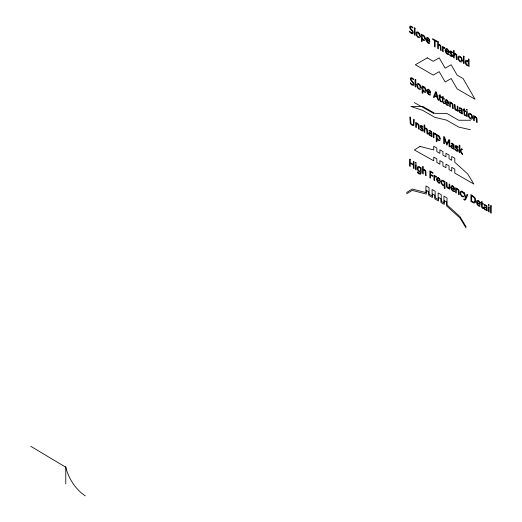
<?xml version="1.0" encoding="UTF-8"?>
<svg xmlns="http://www.w3.org/2000/svg" width="522" height="522" viewBox="0 0 522 522"><rect width="100%" height="100%" fill="white"/><g stroke="black" fill="none" stroke-linecap="round" stroke-linejoin="round"><path stroke-width="0.78" d="M420.321 36.135L419.851 33.923L418.416 32.338A3.08 1.781 60 0 0 416.073 32.86M421.052 87.781L420.582 85.575L419.146 83.983A3.08 1.781 60 0 0 416.804 84.512M462.264 60.35L461.8 58.144L460.365 56.552A3.08 1.781 60 0 0 458.022 57.081M472.514 117.496L472.051 115.29L470.616 113.698A3.08 1.781 60 0 0 468.273 114.22M428.627 133.404L428.764 132.732A1.566 0.907 60 0 1 428.98 132.516L431.309 133.143L431.094 132.073A0.953 0.548 60 0 0 430.898 131.772L430.435 131.381A3.047 1.762 60 0 0 429.045 131.185L429.045 130.376A3.804 2.199 60 0 1 430.493 130.761L431.407 131.537A1.559 0.9 60 0 1 431.707 132.033L431.994 136.653L431.309 136.262L431.309 135.492L431.048 135.727A1.944 1.122 60 0 1 430.291 135.759L430.089 135.668A1.925 1.109 60 0 1 428.497 133.345M450.93 146.277L451.067 145.605A1.566 0.907 60 0 1 451.276 145.39L453.611 146.016L453.39 144.946A0.953 0.548 60 0 0 453.194 144.646L452.731 144.255M459.008 110.723L459.145 110.057A1.566 0.907 60 0 1 459.36 109.835L461.696 110.462L461.474 109.398A0.953 0.548 60 0 0 461.278 109.091L460.815 108.7A3.047 1.762 60 0 0 459.425 108.504L459.425 107.695A3.804 2.199 60 0 1 460.874 108.08L461.787 108.857A1.559 0.9 60 0 1 462.087 109.352L462.375 113.979L461.696 113.581L461.696 112.811L461.428 113.046A1.944 1.122 60 0 1 460.678 113.078L460.476 112.987A1.925 1.109 60 0 1 458.884 110.664M483.861 207.625L483.998 206.953A1.566 0.907 60 0 1 484.214 206.738L486.543 207.364L486.321 206.294A0.953 0.548 60 0 0 486.132 205.994L485.669 205.603A3.047 1.762 60 0 0 484.279 205.407L484.272 204.598A3.804 2.199 60 0 1 485.721 204.983L486.641 205.759A1.559 0.9 60 0 1 486.941 206.255L487.228 210.875L486.543 210.483L486.543 209.713L486.276 209.948A1.944 1.122 60 0 1 485.525 209.981L485.323 209.89A1.925 1.109 60 0 1 483.731 207.567M410.383 78.672L410.422 78.372A1.742 1.005 60 0 1 410.56 78.072A2.186 1.259 60 0 1 411.029 77.771A3.034 1.749 60 0 1 411.597 77.798A4.254 2.453 60 0 1 412.452 78.143C414.187 78.913 413.966 80.642 412.38 78.835A3.158 1.827 60 0 0 411.923 78.626A1.559 0.9 60 0 0 411.206 78.698A1.024 0.587 60 0 0 411.114 79.07A1.312 0.757 60 0 0 411.44 80.147M422.37 129.861L422.357 130.011A0.679 0.391 60 0 1 422.148 130.246L421.306 129.926A2.806 1.625 60 0 1 420.53 129.221C419.832 128.386 420.341 130.356 421.065 130.441A4.424 2.551 60 0 0 421.469 130.689A2.623 1.514 60 0 0 422.996 130.846M416.184 32.958L416.132 33.349A5.103 2.943 60 0 0 416.125 33.786A3.047 1.762 60 0 0 417.952 37.343A3.171 1.834 60 0 0 420.406 36.188M416.915 84.603L416.869 84.995A5.103 2.943 60 0 0 416.863 85.438A3.047 1.762 60 0 0 418.683 88.994A3.171 1.834 60 0 0 421.143 87.833M458.133 57.172L458.081 57.564A5.103 2.943 60 0 0 458.075 58.007A3.047 1.762 60 0 0 459.895 61.563A3.171 1.834 60 0 0 462.355 60.402M468.384 114.318L468.332 114.71A5.103 2.943 60 0 0 468.325 115.147A3.047 1.762 60 0 0 470.152 118.709A3.171 1.834 60 0 0 472.606 117.548M474.889 201.29L474.674 198.504A2.382 1.377 60 0 0 474.244 197.727L471.647 195.717L471.647 201.153L473.343 202.027A2.995 1.729 60 0 0 474.922 201.322M446.982 143.315L446.76 143.85A5.781 3.334 60 0 0 446.551 143.289L444.607 137.045L443.68 136.51L443.68 143.4L444.352 143.791L444.339 138.2A8.43 4.868 60 0 0 444.32 137.808L444.352 137.88A5.272 3.047 60 0 0 444.509 138.624L446.891 145.253L448.933 141.136A4.77 2.754 60 0 0 449.07 140.712L449.07 146.512L449.768 146.917L449.768 140.02L448.894 139.518L447.021 143.224M423.564 169.611L423.277 169.852L423.277 166.668L422.592 166.277L422.592 173.558L423.277 173.957L423.277 171.17A1.847 1.07 60 0 1 424.575 170.218M406.56 192.572L412.204 189.036L425.945 192.585L425.945 185.923L429.045 187.718L429.045 194.236L432.099 195.998L432.099 189.473L435.146 191.235L435.146 197.76L438.141 199.489L438.141 192.97L441.247 194.758L441.247 201.342L443.935 202.895L443.935 196.155L447.008 197.929L447.008 204.872L459.928 216.604L466.074 226.705M406.56 193.897L412.204 190.36L426.246 194.086L426.246 190.367L428.751 191.815L428.751 195.391L432.392 197.499L432.392 193.916L434.846 195.332L434.846 198.915L438.441 200.99L438.441 197.407L440.946 198.856L440.946 202.497L444.235 204.396L444.235 200.598L446.715 202.027L446.715 206.027L459.928 217.935L466.074 228.029M470.609 120.249L458.668 120.249L446.734 113.359L434.8 113.359L422.859 106.468L410.925 106.468L422.709 110.357L434.767 117.32L446.728 120.184L458.694 127.087L470.459 129.73M455.419 53.707L456.398 54.458A1.553 0.9 60 0 1 456.717 54.947L457.076 59.691L456.398 59.299L456.084 55.038A1.09 0.626 60 0 0 455.837 54.699L455.523 54.425M418.957 173.102L419.916 173.389A1.631 0.946 60 0 0 420.23 173.226L420.314 171.738A2.173 1.253 60 0 1 419.505 171.836C417.235 171.438 416.027 165.918 419.016 166.472A3.295 1.899 60 0 1 419.342 166.648L419.636 166.87A1.899 1.096 60 0 1 420.399 167.869L420.53 167.451L421.208 167.843L421.202 172.691L420.778 173.976A2.316 1.338 60 0 1 420.334 174.191L418.964 173.78M411.238 32.618L412.276 32.866A1.057 0.607 60 0 0 412.439 32.697L412.524 32.286A1.161 0.672 60 0 0 412.419 31.738A1.71 0.985 60 0 0 412.119 31.189A4.163 2.401 60 0 0 411.675 30.609L411.127 29.963A13.226 7.634 60 0 1 410.546 29.252A3.589 2.075 60 0 1 410.07 28.573A2.121 1.227 60 0 1 409.757 27.875A2.049 1.181 60 0 1 409.659 27.033L409.692 26.726A1.742 1.005 60 0 1 409.822 26.42A2.186 1.259 60 0 1 410.292 26.12A3.034 1.749 60 0 1 410.866 26.146A4.254 2.453 60 0 1 411.714 26.498C413.45 27.268 413.228 28.991 411.649 27.183A3.158 1.827 60 0 0 411.186 26.974A1.559 0.9 60 0 0 410.475 27.053A1.024 0.587 60 0 0 410.383 27.425M414.351 102.632L433.736 113.489M30.739 446.271L65.772 467.223L65.779 483.887M447.113 54.053L445.69 52.559L445.175 50.38M428.066 43.058L426.644 41.564L426.128 39.385A3.041 1.755 60 0 1 427.968 37.701M438.519 182.87L437.103 181.382L436.588 179.196M442.976 184.781C439.256 181.715 444.418 178.57 444.287 183.875A2.003 1.155 60 0 1 442.982 184.892M451.217 51.932L451.654 52.233A2.617 1.514 60 0 1 452.293 52.911L452.293 52.115A3.112 1.794 60 0 0 451.83 51.678L451.576 51.489A4.104 2.369 60 0 0 451.23 51.28A2.486 1.435 60 0 0 449.762 51.189M456.867 146.643L457.311 146.943A2.617 1.514 60 0 1 457.951 147.622L457.951 146.826A3.112 1.794 60 0 0 457.487 146.388L457.233 146.199A4.104 2.369 60 0 0 456.887 145.99M456.124 109.816L455.667 109.457A1.135 0.652 60 0 1 455.419 109.111L455.093 104.85L454.414 104.459L454.792 109.189A1.644 0.946 60 0 0 455.132 109.705L456.352 110.56A1.886 1.09 60 0 0 457.011 110.488L457.265 110.246L457.265 111.023L457.951 111.421L457.951 106.501L457.265 106.103L457.265 108.941M447.974 187.666L447.517 187.307A1.135 0.652 60 0 1 447.263 186.961L446.936 182.7L446.258 182.308L446.643 187.039A1.644 0.946 60 0 0 446.982 187.555L448.202 188.403A1.886 1.09 60 0 0 448.861 188.338L449.116 188.096L449.116 188.873L449.801 189.271L449.801 184.351L449.116 183.953L449.116 186.791A1.801 1.037 60 0 1 447.987 187.796M85.334 495.9L82.045 493.531A30.791 17.781 60 0 1 72.251 482.302L71.429 480.971A30.126 17.396 60 0 1 65.694 466.57M439.661 45.27L439.974 45.538A1.09 0.626 60 0 1 440.222 45.877L440.535 50.138L441.214 50.536L440.855 45.792A1.553 0.9 60 0 0 440.535 45.297L439.557 44.553A2.134 1.233 60 0 0 438.65 44.533L438.376 44.788L438.363 41.597L437.677 41.205L437.677 48.494L438.363 48.885L438.363 46.099A1.847 1.07 60 0 1 439.661 45.146M426.102 128.888L426.415 129.156A1.09 0.626 60 0 1 426.663 129.495L426.976 133.756L427.655 134.147L427.296 129.404A1.553 0.9 60 0 0 426.976 128.914L425.998 128.171A2.134 1.233 60 0 0 425.091 128.151L424.804 128.399L424.804 125.215L424.118 124.823L424.118 132.105L424.804 132.503L424.804 129.717M424.575 170.342L424.888 170.609A1.09 0.626 60 0 1 425.136 170.948L425.45 175.209L426.128 175.601L425.769 170.864A1.553 0.9 60 0 0 425.45 170.368L424.471 169.624A2.134 1.233 60 0 0 423.557 169.604M475.594 117.241L475.907 117.515A1.09 0.626 60 0 1 476.149 117.855L476.462 122.109L477.147 122.507L477.004 118.364L475.379 116.478A2.095 1.207 60 0 0 474.576 116.504L474.289 116.752L474.289 115.936L473.611 115.538L473.611 120.465L474.289 120.856L474.289 118.05M451.661 103.421L451.974 103.695A1.09 0.626 60 0 1 452.222 104.041L452.535 108.295L453.213 108.687L453.07 104.544L451.452 102.664A2.095 1.207 60 0 0 450.643 102.69L450.375 102.945L450.362 102.116L449.677 101.725L449.677 106.645L450.362 107.036L450.362 104.23A1.834 1.064 60 0 1 451.661 103.31M417.665 124.014L417.978 124.288A1.09 0.626 60 0 1 418.22 124.627L418.533 128.882L419.218 129.28L419.075 125.136L417.45 123.251A2.095 1.207 60 0 0 416.647 123.277L416.36 123.525L416.36 122.709L415.682 122.311L415.682 127.237L416.36 127.629L416.36 124.823M457.618 189.414L457.931 189.688A1.09 0.626 60 0 1 458.172 190.034L458.486 194.288L459.171 194.68L459.027 190.537L457.402 188.657A2.095 1.207 60 0 0 456.6 188.683L456.332 188.938L456.313 188.109L455.634 187.718L455.634 192.638L456.313 193.029L456.313 190.223A1.834 1.064 60 0 1 457.618 189.303M456.593 147.928L456.926 148.281A7.517 4.339 60 0 1 457.435 148.829A2.486 1.435 60 0 1 457.82 149.351A1.507 0.868 60 0 1 458.146 150.525L458.14 150.61A1.409 0.809 60 0 1 458.009 150.995M422.291 39.176L422.096 38.778L422.096 41.753L421.411 41.362L421.411 34.178L422.096 34.569L422.096 35.437L422.389 35.176A2.199 1.272 60 0 1 423.238 35.15L423.466 35.248A3.119 1.801 60 0 1 423.786 35.444L424.869 36.723L425.332 38.621M423.022 90.828L422.846 90.443L422.827 93.405L422.141 93.014L422.141 85.83L422.827 86.221L422.827 87.083L423.127 86.828A2.199 1.272 60 0 1 423.968 86.796L424.197 86.9A3.119 1.801 60 0 1 424.517 87.089L425.6 88.368L426.063 90.267M437.123 139.185L436.94 138.8L436.927 141.762L436.242 141.371L436.242 134.187L436.927 134.578L436.927 135.446L437.221 135.185A2.199 1.272 60 0 1 438.069 135.159L438.297 135.263A3.119 1.801 60 0 1 438.617 135.452L439.7 136.731L440.163 138.63M465.67 197.296L464.521 192.846L463.764 192.409L465.428 198.282L464.854 199.319A1.005 0.581 60 0 1 464.378 199.319L464.312 199.28A1.827 1.057 60 0 1 463.908 198.96L463.908 199.672A2.297 1.325 60 0 0 464.352 199.985L464.469 200.05A1.696 0.979 60 0 0 465.004 200.148L465.761 199.456L467.784 194.732L467.079 194.328L465.761 197.727L465.689 197.375M435.994 92.688L436.014 92.812A3.125 1.801 60 0 0 436.085 93.203L437.025 96.681L434.957 95.487L435.883 93.086A3.38 1.951 60 0 0 435.974 92.675M459.712 111.114C459.549 112.465 462.29 113.209 461.696 111.095L460.73 110.69A2.871 1.657 60 0 0 459.941 110.481A1.057 0.613 60 0 0 459.732 111.082M450.884 187.457L451.399 189.636L452.822 191.13A3.661 2.114 60 0 0 454.323 191.561M444.933 101.464L445.449 103.65L446.865 105.137A3.661 2.114 60 0 0 448.372 105.568L448.352 104.785L446.728 104.361L445.716 102.743L445.638 102.051L448.646 103.787L448.294 101.601L447.1 100.126A3.341 1.925 60 0 0 446.793 99.943M463.373 193.114L463.373 192.311A3.347 1.931 60 0 0 462.14 191.385M463.36 196.122L463.36 196.872A3.262 1.879 60 0 1 462.198 196.533M454.225 55.254L454.225 58.04L453.54 57.648L453.54 50.36L454.225 50.758L454.225 53.936L454.512 53.694A2.134 1.233 60 0 1 455.419 53.707M454.303 191.515L454.303 190.778L452.678 190.354L451.674 188.736L451.595 188.044L454.603 189.78L454.251 187.594L453.05 186.119A3.341 1.925 60 0 0 452.744 185.936M448.594 54.438L448.594 53.701L446.969 53.277L445.964 51.658L445.879 50.967L448.894 52.702L448.542 50.517L447.341 49.042A3.341 1.925 60 0 0 447.034 48.859M444.724 47.619L444.724 48.435A1.266 0.731 60 0 0 444.209 47.998C442.428 47.417 443.498 51.306 443.185 51.671L442.506 51.273L442.506 46.354L443.185 46.752L443.204 47.77A1.788 1.031 60 0 1 444.744 47.535M444.313 103.5C443.961 102.221 441.814 101.34 443.237 98.678L444.313 99.297L444.313 98.625L443.237 98.005L443.237 96.55L442.552 96.407L442.552 97.607L441.821 97.19L441.821 97.862L442.552 98.286L442.767 102.305A1.188 0.685 60 0 0 442.989 102.684L443.674 103.284A1.958 1.129 60 0 0 444.313 103.513M441.423 101.829C441.129 100.557 438.911 99.754 440.346 97.007L441.423 97.627L441.423 96.955L440.346 96.335L440.346 94.88L439.668 94.743L439.668 95.944L438.93 95.519L438.93 96.192L439.668 96.616L439.883 100.635A1.188 0.685 60 0 0 440.105 101.02L440.783 101.614A1.958 1.129 60 0 0 441.429 101.849M436.138 176.443L436.138 177.258A1.266 0.731 60 0 0 435.622 176.821C433.841 176.234 434.898 180.123 434.598 180.488L433.912 180.097L433.912 175.177L434.598 175.568L434.611 176.593A1.788 1.031 60 0 1 436.151 176.351M435.505 133.736L435.505 134.559M411.936 33.649A5.253 3.034 60 0 1 411.134 33.277A5.514 3.184 60 0 1 409.946 32.357A1.873 1.083 60 0 1 409.633 32.025L409.639 31.072A3.634 2.101 60 0 0 411.238 32.566M411.936 33.643A2.904 1.677 60 0 0 412.615 33.721A2.023 1.168 60 0 0 413.078 33.415L413.241 32.886A2.793 1.612 60 0 0 413.254 32.553A1.892 1.096 60 0 0 413.13 31.894A2.447 1.409 60 0 0 412.785 31.15A3.948 2.277 60 0 0 412.276 30.413A11.112 6.414 60 0 0 411.669 29.682L411.121 29.036A3.595 2.075 60 0 1 410.716 28.495M410.71 28.501A1.312 0.757 60 0 1 410.364 27.412M422.291 39.176A1.984 1.148 60 0 0 423.185 40.227L423.499 40.416A2.512 1.449 60 0 0 424.823 40.455A3.954 2.284 60 0 0 425.286 38.602M427.994 37.865A3.341 1.925 60 0 1 428.301 38.047L429.495 39.515L429.847 41.708L426.839 39.966L426.918 40.664L427.923 42.282L429.554 42.7L429.554 43.443A3.661 2.114 60 0 1 428.066 43.026M445.24 50.406A3.041 1.755 60 0 1 447.015 48.696M448.613 54.484A3.661 2.114 60 0 1 447.113 54.02M452.417 56.389A2.623 1.514 60 0 1 450.897 56.174A4.424 2.551 60 0 1 450.486 55.984C449.762 55.893 449.253 53.923 449.951 54.758A2.806 1.625 60 0 0 450.727 55.469L451.569 55.789A0.679 0.391 60 0 0 451.778 55.554L451.791 55.397A0.75 0.437 60 0 0 451.719 55.019M452.352 56.285A1.409 0.809 60 0 0 452.483 55.9L452.489 55.815A1.507 0.868 60 0 0 452.176 54.634A2.486 1.435 60 0 0 451.778 54.125A7.517 4.339 60 0 0 451.269 53.57L450.936 53.218A1.318 0.763 60 0 1 450.258 52.076M450.284 52.004A1.129 0.652 60 0 1 451.197 51.998M449.807 51.267A1.462 0.842 60 0 0 449.677 51.802A1.71 0.992 60 0 0 450.316 53.361A7.054 4.072 60 0 0 450.871 53.949L451.152 54.242A1.899 1.096 60 0 1 451.739 55.006M454.264 55.273A1.847 1.07 60 0 1 455.523 54.308M411.447 80.14A3.595 2.075 60 0 0 411.851 80.682L412.406 81.328A11.112 6.414 60 0 1 413.013 82.065A3.948 2.277 60 0 1 413.515 82.802A2.447 1.409 60 0 1 413.861 83.546A1.892 1.096 60 0 1 413.985 84.199A2.793 1.612 60 0 1 413.979 84.538L413.815 85.06A2.023 1.168 60 0 1 413.346 85.367A2.904 1.677 60 0 1 412.674 85.295A5.253 3.034 60 0 1 411.865 84.929A5.514 3.184 60 0 1 410.683 84.009A1.873 1.083 60 0 1 410.37 83.677L410.37 82.717A3.634 2.101 60 0 0 411.969 84.218L413.013 84.518A1.057 0.607 60 0 0 413.176 84.349L413.254 83.931A1.161 0.672 60 0 0 413.15 83.389A1.71 0.985 60 0 0 412.856 82.841A4.163 2.401 60 0 0 412.413 82.261L411.858 81.608A13.226 7.634 60 0 1 411.277 80.903A3.589 2.075 60 0 1 410.807 80.218A2.121 1.227 60 0 1 410.494 79.527A2.049 1.181 60 0 1 410.39 78.678M423.022 90.828A1.984 1.148 60 0 0 423.916 91.879L424.229 92.068A2.512 1.449 60 0 0 425.56 92.107M426.017 90.247A3.954 2.284 60 0 1 425.587 92.14M428.725 89.516A3.341 1.925 60 0 1 429.032 89.699L430.232 91.167L430.578 93.353L427.57 91.618L427.655 92.309L428.66 93.934L430.285 94.351L430.285 95.095A3.661 2.114 60 0 1 428.803 94.671L427.381 93.216L426.865 91.03A3.041 1.755 60 0 1 428.699 89.347M444.992 101.49A3.041 1.755 60 0 1 446.767 99.78M457.226 108.922A1.801 1.037 60 0 1 456.137 109.946M474.328 118.063A1.834 1.064 60 0 1 475.594 117.124M416.399 124.836A1.834 1.064 60 0 1 417.665 123.897M422.931 130.741A1.409 0.809 60 0 0 423.061 130.356L423.068 130.272A1.507 0.868 60 0 0 422.755 129.091A2.486 1.435 60 0 0 422.357 128.582A7.517 4.339 60 0 0 421.854 128.034L421.515 127.681A1.318 0.763 60 0 1 420.836 126.533A1.129 0.652 60 0 1 421.776 126.454L422.233 126.696A2.617 1.514 60 0 1 422.879 127.375L422.879 126.572A3.112 1.794 60 0 0 422.409 126.141L422.154 125.952A4.104 2.369 60 0 0 421.809 125.737A2.486 1.435 60 0 0 420.341 125.652A1.462 0.842 60 0 0 420.256 126.265M420.203 126.233A1.71 0.992 60 0 0 420.895 127.818A7.054 4.072 60 0 0 421.45 128.405L421.737 128.706A1.899 1.096 60 0 1 422.318 129.469A0.75 0.437 60 0 1 422.37 129.854M424.843 129.73A1.847 1.07 60 0 1 426.102 128.764M429.554 133.162A2.871 1.657 60 0 1 430.35 133.391L431.309 133.769C431.896 135.7 429.28 135.361 429.325 133.795A1.057 0.613 60 0 1 429.541 133.156M435.511 134.545A1.266 0.731 60 0 0 434.989 134.115C433.208 133.541 434.271 137.423 433.965 137.788L433.28 137.397L433.28 132.477L433.965 132.869L433.978 133.893A1.788 1.031 60 0 1 435.524 133.652M437.123 139.185A1.984 1.148 60 0 0 438.017 140.235L438.33 140.425A2.512 1.449 60 0 0 439.661 140.464M440.118 138.611A3.954 2.284 60 0 1 439.687 140.496M452.731 144.242A3.047 1.762 60 0 0 451.347 144.059L451.341 143.25A3.804 2.199 60 0 1 452.789 143.635L453.709 144.411A1.559 0.9 60 0 1 454.003 144.907L454.297 149.527L453.611 149.135L453.611 148.365L453.344 148.6A1.944 1.122 60 0 1 452.594 148.633L452.391 148.542A1.925 1.109 60 0 1 450.799 146.219M456.548 150.943A4.424 2.551 60 0 1 456.143 150.695C455.419 150.604 454.91 148.633 455.608 149.475A2.806 1.625 60 0 0 456.385 150.179L457.226 150.499A0.679 0.391 60 0 0 457.435 150.264L457.448 150.108A0.75 0.437 60 0 0 457.376 149.729A1.899 1.096 60 0 0 456.809 148.972L456.528 148.659A7.054 4.072 60 0 1 455.974 148.059M458.075 151.099A2.623 1.514 60 0 1 456.548 150.884M456.593 147.909A1.318 0.763 60 0 1 455.908 146.786M455.941 146.715A1.129 0.652 60 0 1 456.854 146.708M455.419 145.899A2.486 1.435 60 0 1 456.88 146.043M455.334 146.512A1.462 0.842 60 0 1 455.465 145.977M455.967 148.072A1.71 0.992 60 0 1 455.275 146.486M418.951 173.128A4.13 2.382 60 0 1 417.593 171.836L417.58 172.638A4.352 2.512 60 0 0 418.964 173.767M438.447 177.682A3.341 1.925 60 0 1 438.754 177.865L439.948 179.333L440.3 181.519L437.292 179.783L437.371 180.482L438.376 182.1L440.007 182.517L440.007 183.261A3.661 2.114 60 0 1 438.519 182.837M436.646 179.229A3.041 1.755 60 0 1 438.421 177.513M450.949 187.483A3.041 1.755 60 0 1 452.724 185.773M463.425 196.259A2.369 1.37 60 0 1 461.2 194.726A2.369 1.37 60 0 1 461.167 192.129A2.369 1.37 60 0 1 463.392 193.094M460.143 192.598A3.158 1.82 60 0 1 462.127 191.274M460.176 192.618A4.783 2.76 60 0 0 460.169 193.042A2.988 1.729 60 0 0 462.192 196.663M478.4 200.748A3.341 1.925 60 0 1 478.707 200.931L479.907 202.405L480.253 204.591L477.245 202.849L477.33 203.547L478.335 205.166L479.959 205.59L479.959 206.327A3.661 2.114 60 0 1 478.478 205.909L477.056 204.448L476.54 202.268A3.041 1.755 60 0 1 478.38 200.585M417.985 168.43C417.293 170.531 421.163 172.73 420.53 169.422A1.723 0.992 60 0 0 419.329 167.281L418.337 167.262L417.985 168.43M419.623 35.613C416.021 41.062 416.275 26.361 419.623 35.613M420.354 87.265C416.85 92.766 416.889 77.948 420.354 87.265M424.634 38.341C421.489 44.266 421.411 29.623 424.634 38.341M425.365 89.986C422.161 95.891 422.181 81.288 425.365 89.986M439.465 138.35C436.301 144.235 436.255 129.658 439.465 138.35M461.572 59.834C461.415 62.803 458.042 59.658 458.786 57.916C459.262 55.476 462.094 58.327 461.572 59.834M465.833 62.248C468.684 71.233 469.395 56.963 465.833 62.248M471.823 116.98C471.627 119.988 468.241 116.713 469.05 114.964C469.656 112.674 472.306 115.525 471.823 116.98M441.044 181.715L441.468 183.829L442.813 185.349A3.191 1.84 60 0 0 443.061 185.48L443.393 185.591A2.036 1.174 60 0 0 444.085 185.454L444.287 188.351L444.972 188.742L444.972 181.558L444.287 181.167L444.163 181.591A1.801 1.037 60 0 0 443.504 180.677L441.716 180.123L441.044 181.715M465.135 61.844L465.552 63.952L466.896 65.472A3.125 1.807 60 0 0 467.138 65.596L467.36 65.681A2.14 1.233 60 0 0 468.169 65.583L469.063 66.607L469.063 59.325L468.378 58.927L468.254 61.72A1.827 1.057 60 0 0 467.588 60.8L465.878 60.219L465.135 61.844M453.611 147.132C453.69 148.796 451.517 147.837 451.628 146.669A1.057 0.613 60 0 1 451.843 146.03A2.871 1.657 60 0 1 452.646 146.264L453.611 146.643L453.611 147.132M475.751 200.716L475.659 201.603A4.052 2.336 60 0 1 473.545 202.843L470.942 201.479L470.942 194.589L474.752 197.427A3.047 1.755 60 0 1 475.307 198.412L475.751 200.716M486.543 208.487C486.634 210.125 484.449 209.191 484.56 208.017A1.057 0.613 60 0 1 484.775 207.378A2.871 1.657 60 0 1 485.584 207.612L486.543 207.997L486.543 208.487M415.421 162.714C416.425 164.932 416.406 161.494 415.421 162.688M466.459 109.627C467.438 111.845 467.497 108.439 466.459 109.6M488.422 204.859C489.427 207.097 489.408 203.632 488.422 204.859M413.581 123.368L413.209 124.686A1.612 0.927 60 0 1 412.876 124.804L411.271 123.871A1.67 0.966 60 0 1 410.925 123.349L410.54 117.378L409.842 116.974L410.259 123.336A2.303 1.331 60 0 0 410.69 124.079L412.015 125.234L413.398 125.626A2.401 1.383 60 0 0 413.848 125.371L414.279 119.538L413.581 119.133L413.581 123.368M426.859 39.235C431.433 44.507 428.151 35.79 426.859 39.235M427.59 90.88C432.183 96.152 428.862 87.435 427.59 90.88M445.899 50.229C450.479 55.495 447.191 46.784 445.899 50.229M445.657 101.314C450.303 106.416 446.825 97.895 445.657 101.314M437.312 179.046C441.873 184.299 438.617 175.627 437.312 179.046M451.608 187.307C456.117 192.566 453.005 183.985 451.621 187.235M477.265 202.118C481.858 207.397 478.543 198.66 477.265 202.118M434.722 96.081L434.128 97.666L433.345 97.216L435.635 91.644L436.359 92.068L438.656 100.283L437.886 99.832L437.253 97.536L434.722 96.081M461.683 148.874L459.882 150.088L459.882 145.468L459.197 145.07L459.197 152.359L459.882 152.75L459.882 150.388L461.774 153.846L462.733 154.401L460.606 150.623L462.583 149.39L461.683 148.874M419.995 146.408L414.351 149.945L433.736 160.809L433.736 157.089L436.842 158.884L436.842 162.459L439.889 164.221L439.889 160.639L442.937 162.401L442.937 165.983L445.938 167.712L445.938 164.13L449.037 165.924L449.037 169.565L451.732 171.118L451.732 167.321L454.806 169.095L454.806 173.095L473.865 184.077L467.725 173.983L454.806 162.251L454.806 158.244L451.732 156.476L451.732 160.274L449.037 158.714L449.037 155.073L445.938 153.285L445.938 156.868L442.937 155.138L442.937 151.556L439.889 149.794L439.889 153.377L436.842 151.615L436.842 148.033L433.736 146.245L433.736 149.964L419.995 146.408M427.277 57.87L415.342 64.761L433.247 75.096L439.211 71.651L445.181 81.993L451.152 78.541L457.115 88.884L475.02 99.219L463.086 78.541L457.115 75.096L451.152 64.761L445.181 68.206L439.211 57.87L433.247 61.315L427.277 57.87M465.637 115.14L464.848 114.762L464.567 113.763L464.567 110.99L465.637 111.61L465.637 110.938L464.567 110.318L464.567 108.863L463.882 108.726L463.882 109.927L463.151 109.503L463.151 110.175L463.882 110.599L464.097 114.618A1.188 0.685 60 0 0 464.319 115.003L465.004 115.597A1.958 1.129 60 0 0 465.644 115.832L465.637 115.14M483.268 207.867L482.25 207.038L482.191 203.724L483.268 204.343L483.268 203.671L482.191 203.051L482.191 201.59L481.506 201.453L481.506 202.653L480.775 202.229L480.775 202.908L481.506 203.326L481.721 207.351A1.188 0.685 60 0 0 481.943 207.73L482.628 208.33A1.958 1.129 60 0 0 483.268 208.559L483.268 207.867M415.036 28.129L414.351 27.738L414.351 35.026L415.036 35.418L415.036 28.129M464.038 56.428L463.36 56.03L463.36 63.319L464.038 63.71L464.038 56.428M436.836 41.114L432.692 38.719L432.692 39.45L434.415 40.442L434.415 46.608L435.113 47.006L435.113 40.846L436.836 41.845L436.836 41.114M415.766 79.781L415.088 79.39L415.088 86.672L415.766 87.07L415.766 79.781M467.236 111.858L466.551 111.467L466.551 116.386L467.236 116.778L467.236 111.858M491.261 205.922L490.576 205.524L490.576 212.813L491.261 213.204L491.261 205.922M410.246 159.543L409.548 159.138L409.548 166.029L410.246 166.433L410.246 163.295L413.339 165.076L413.339 168.214L414.037 168.619L414.037 161.729L413.339 161.324L413.339 164.352L410.246 162.564L410.246 159.543M432.875 172.606L429.841 170.857L429.841 177.748L430.539 178.152L430.539 175.098L432.699 176.345L432.699 175.62L430.539 174.374L430.539 171.992L432.875 173.337L432.875 172.606M416.191 164.945L415.505 164.547L415.505 169.474L416.191 169.865L416.191 164.945M489.192 207.09L488.514 206.699L488.514 211.619L489.192 212.017L489.192 207.09"/></g></svg>
